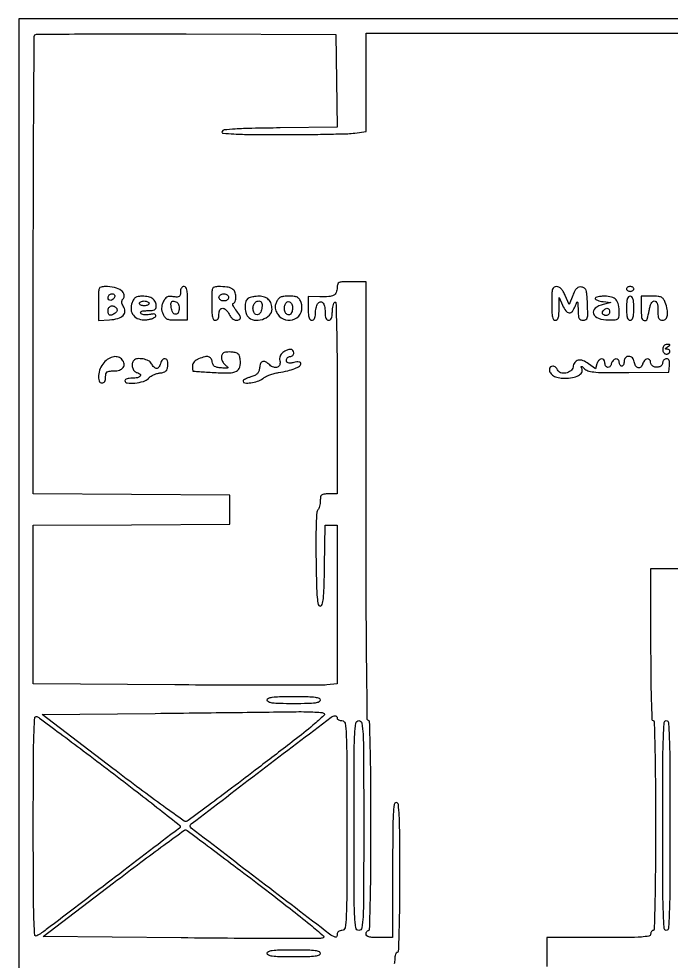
# Model space of a CAD drawing. Extents: x 0 to 1316, y 0 to 1875.
# Drawn here: x 0 to 270.5, y 1484.3 to 1875 of the extents above; entities that cross this region are included whole.
import ezdxf

# ---------------------------------------------------------------- set-up
doc = ezdxf.new("R2010")
doc.units = 0

msp = doc.modelspace()

# ---------------------------------------------------------------- linework, layer by layer
for points in [[(800.134204, 105.25, -0.000001), (792.412354, 142.427477)], [(727.514282, 446.536164, 0.000002), (714.449329, 385.963021, 0.000161)], [(155.828721, 1483.272367, 0.048068), (156, 1485.049904, -0.032174), (156.072795, 1486.180004, -0.049582), (156.29375, 1487.133409, -0.063856), (156.615877, 1487.792913, -0.252388), (157, 1488, 0.402692), (157.471089, 1488.452841, 0.001812), (157.741935, 1496, 0.005825), (157.940164, 1505.623046, 0.002237), (158, 1519, 0.001325), (157.953483, 1536.548845, 0.010762), (157.737903, 1544.583333, 0.015147), (157.372707, 1549.217535, 0.382656), (156.5, 1550, 0.377872), (155.636671, 1549.238865, 0.018035), (155.263393, 1545.083333, 0.011896), (155.046945, 1537.805105, 0.001485), (155, 1522), (155, 1494), (149.5, 1494, -0.01212), (146.752068, 1494.066617, -0.054498), (145.166667, 1494.318182, -0.118311), (144.316753, 1494.784456, -0.211442), (144, 1495.5, -0.064853), (144.074694, 1496.073457, -0.082425), (144.29375, 1496.559375, -0.098894), (144.618646, 1496.884432, -0.148195), (145, 1497, 0.406379), (145.478754, 1497.466082, 0.000959), (145.744253, 1508.125, 0.004186), (145.940979, 1521.58663, 0.00156), (146, 1540.5, 0.00156), (145.940979, 1559.41337, 0.004186), (145.744253, 1572.875, 0.000959), (145.478754, 1583.533918, 0.406379), (145, 1584, -0.410729), (144.510578, 1584.483626, -0.000231), (144.252747, 1607, -0.002022), (144.057966, 1635.045536, -0.000725), (144, 1675), (144, 1766), (138, 1766, 0.007442), (134.267171, 1765.944437, 0.08939), (132.864507, 1765.648292, 0.222264), (132.216878, 1764.948915, 0.07755), (132, 1763.559017, -0.094464), (131.622756, 1761.580066, -0.179045), (130.553701, 1760.388053, -0.106285), (128.501747, 1759.81216, -0.022757), (124.781482, 1759.751381), (120, 1759.890898), (120, 1754.945449, 0.014315), (120.069563, 1752.516279, 0.059378), (120.325827, 1751.074242, 0.123215), (120.794001, 1750.292649, 0.199048), (121.5, 1750, 0.146677), (122.135326, 1750.190473, 0.12175), (122.616203, 1750.710885, 0.084983), (122.914833, 1751.571295, 0.039757), (123.015313, 1752.75, -0.027532), (123.085351, 1753.903962, -0.024069), (123.282537, 1755.097009, -0.0248), (123.566685, 1756.158663, -0.06346), (123.903509, 1756.878115, -0.178402), (124.942491, 1757.673042, -0.292295), (125.974147, 1757.388921, -0.133131), (126.753647, 1755.849047, -0.051019), (127, 1753.440983, 0.026284), (127.082622, 1751.870361, 0.076643), (127.35898, 1750.823497, 0.129215), (127.832658, 1750.223262, 0.162841), (128.5, 1750, 0.162841), (129.167342, 1750.223262, 0.129215), (129.64102, 1750.823497, 0.076643), (129.917378, 1751.870361, 0.026284), (130, 1753.440983, -0.026918), (130.073414, 1754.803639, -0.033489), (130.29375, 1756.052725, -0.035556), (130.613307, 1757.04134, -0.159713), (131, 1757.5, -0.576928), (131.481861, 1757.241128, -0.001474), (131.747616, 1747.851806, -0.004699), (131.942395, 1735.64153, -0.001638), (132, 1718.059017), (132, 1678), (128.5, 1678, 0.0213), (126.472959, 1677.91361, 0.148465), (125.5625, 1677.55, 0.188031), (125.121347, 1676.787194, 0.038171), (125, 1675.2, -0.032831), (124.92461, 1674.05309, -0.032523), (124.699724, 1672.922224, -0.034321), (124.371165, 1671.962806, -0.097014), (123.977785, 1671.377785, 0.184061), (123.524505, 1670.366435, 0.005161), (123.296249, 1665.511431, 0.008776), (123.176116, 1659.224984, 0.003892), (123.227785, 1650.927785, 0.002332), (123.42837, 1640.187959, 0.016909), (123.723297, 1635.033333, 0.031205), (124.165692, 1632.171263, 0.352345), (125, 1631.5, 0.340029), (125.820354, 1632.130823, 0.038572), (126.274056, 1634.587363, 0.019497), (126.572481, 1639.065771, 0.002795), (126.774179, 1648.25), (127.048358, 1665), (129.524179, 1665), (132, 1665), (132, 1632.105035), (132, 1599.210071), (127.75, 1598.800343, -0.023713), (124.586388, 1598.646176, -0.000418), (107.490625, 1598.638657, -0.001051), (87.571808, 1598.688394, -0.0007), (64.75, 1598.825287), (6, 1599.25996), (6, 1632.118763), (6, 1664.977565), (46.75, 1665.238783), (87.5, 1665.5), (87.5, 1671.5), (87.5, 1677.5), (46.75, 1677.761217), (6, 1678.022435), (6, 1772.844551, -0.000666), (6.048489, 1809.250162, -0.001099), (6.198038, 1840.010708, -0.000069), (6.397183, 1867.679002, -0.197007), (6.674173, 1868.340839, -0.197021), (7.330945, 1868.615688, -0.00016), (25.385081, 1868.741331, -0.001676), (45.575114, 1868.807725, -0.001021), (69.424173, 1868.757506), (131.5, 1868.5), (131.771529, 1849.268149), (132.043058, 1830.036299), (108.354306, 1829.768149, 0.002438), (96.673998, 1829.578962, 0.010457), (89.719181, 1829.286792, 0.008819), (85.078868, 1828.912273, 0.296039), (84.249443, 1828.25, 0.483166), (84.689584, 1827.576484, 0.010471), (89.174813, 1827.258193, 0.01048), (96.303291, 1827.051805, 0.001996), (109.277095, 1827, 0.002303), (119.360284, 1827.046444, 0.002981), (128.609626, 1827.186803, 0.002253), (136.356736, 1827.385493, 0.026524), (139.360429, 1827.635924), (144, 1828.271848), (144, 1848.635924), (144, 1869), (288.5, 1869)], [(274, 1647), (268, 1647), (262, 1647), (262, 1615.5, 0.002198), (262.059791, 1601.901605, 0.005735), (262.257937, 1592.125, 0.001759), (262.5285, 1584.453564, 0.402902), (263, 1584, -0.406379), (263.478754, 1583.533918, -0.000959), (263.744253, 1572.875, -0.004186), (263.940979, 1559.41337, -0.00156), (264, 1540.5, -0.00156), (263.940979, 1521.58663, -0.004186), (263.744253, 1508.125, -0.000959), (263.478754, 1497.466082, -0.406379), (263, 1497, 0.148195), (262.618646, 1496.884432, 0.098894), (262.29375, 1496.559375, 0.082425), (262.074694, 1496.073457, 0.064853), (262, 1495.5, -0.362199), (261.30133, 1494.662043, -0.027792), (258.166667, 1494.267442, -0.015407), (252.527554, 1494.048294, -0.002008), (240.5, 1494), (219, 1494), (219, 1488), (219, 1482)], [(636.871646, 33.320935, 0.000003), (624.372119, 93.683216, 0.000117)]]:
    msp.add_lwpolyline(points, format="xyb")
msp.add_lwpolyline([(1316, 0), (1316, 937.5), (1316, 1875), (658, 1875), (0, 1875), (0, 937.5), (0, 0)])
for points in [[(33, 1756.945209), (33, 1749.890418), (37.647567, 1750.195209, 0.049239), (41.093164, 1750.765, 0.131669), (43.230172, 1752.00027, 0.203423), (43.939519, 1753.758447, 0.135918), (43.314375, 1755.868214, -0.044292), (42.878041, 1756.727791, -0.07698), (42.697943, 1757.505591, -0.097079), (42.777971, 1758.171122, -0.118595), (43.104452, 1758.704452, 0.240419), (43.693472, 1760.521248, 0.200004), (42.614234, 1762.269085, 0.102851), (39.7256, 1763.55162, 0.052022), (35.75, 1763.986345, 0.064737), (34.104484, 1763.780701, 0.240701), (33.346968, 1763.108174, 0.088128), (33.048358, 1761.608469, 0.005185)], [(67, 1761.673193, -0.04709), (66.882557, 1760.428945, -0.206861), (66.477579, 1759.832121, -0.155287), (65.678669, 1759.620852, -0.024041), (64.028377, 1759.782527, 0.038109), (62.43379, 1759.893607, 0.119242), (61.397985, 1759.635738, 0.123659), (60.616297, 1758.939807, 0.04247), (59.867862, 1757.609334, 0.037614), (59.361133, 1756.231136, 0.066124), (59.185899, 1755.031814, 0.068035), (59.331559, 1753.851946, 0.042233), (59.801762, 1752.535741, 0.0606), (60.595335, 1751.23725, 0.126716), (61.532351, 1750.526288, 0.086187), (62.939208, 1750.20423, 0.018293), (65.462277, 1750.162564), (70, 1750.253646), (70, 1757.126823, 0.008682), (69.938532, 1760.666715, 0.045067), (69.69544, 1762.604471, 0.104654), (69.234379, 1763.627503, 0.239113), (68.5, 1764, 0.136907), (67.893094, 1763.830647, 0.113975), (67.411165, 1763.362199, 0.089387), (67.102775, 1762.621063, 0.054055)], [(80, 1757, 0.008455), (80.061101, 1753.386832, 0.044348), (80.303571, 1751.416667, 0.103378), (80.764111, 1750.377357, 0.241448), (81.5, 1750, 0.140575), (82.11998, 1750.177821, 0.118484), (82.6, 1750.666667, 0.088208), (82.90137, 1751.456621, 0.04716), (83, 1752.5, -0.046972), (83.098957, 1753.551039, -0.08998), (83.402144, 1754.339205, -0.120808), (83.888335, 1754.823694, -0.13664), (84.521439, 1755, -0.1326), (85.186674, 1754.820422, -0.056806), (85.930559, 1754.265625, -0.050694), (86.633475, 1753.456368, -0.046624), (87.181954, 1752.5, 0.05602), (87.754356, 1751.543894, 0.055346), (88.526775, 1750.734375, 0.060448), (89.372764, 1750.183105, 0.114691), (90.160515, 1750, 0.09924), (91.453272, 1750.259138, 0.317155), (91.89603, 1750.963949, 0.133792), (91.482821, 1752.213557, 0.020293), (89.92742, 1754.365141, -0.023838), (89.206646, 1755.377217, -0.05216), (88.778731, 1756.22601, -0.105969), (88.694081, 1756.780163, -0.396872), (88.92742, 1757, 0.237952), (89.338662, 1757.207458, 0.070174), (89.68493, 1757.84699, 0.053709), (89.921739, 1758.779028, 0.035389), (90, 1759.883369, 0.106575), (89.583953, 1761.813096, 0.1591), (88.429282, 1763.077032, 0.100257), (86.294616, 1763.772948, 0.02759), (82.75, 1763.986345, 0.064283), (81.104775, 1763.782248, 0.240477), (80.347727, 1763.113151, 0.088725), (80.048599, 1761.6223, 0.005257)], [(221, 1757, 0.008455), (221.061101, 1753.386832, 0.044348), (221.303571, 1751.416667, 0.103378), (221.764111, 1750.377357, 0.241448), (222.5, 1750, 0.19507), (223.202524, 1750.284924, 0.122315), (223.67763, 1751.04819, 0.060851), (223.948575, 1752.443455, 0.015504), (224.039142, 1754.75), (224.078284, 1759.5), (225.490868, 1756.25, 0.053988), (226.813572, 1753.92845, 0.215591), (228.199749, 1753.13411, 0.256437), (229.533129, 1753.707898, 0.071635), (230.700578, 1755.75, -0.006446), (231.421995, 1757.508993, -0.568448), (231.652846, 1757.540326, -0.160971), (231.809788, 1757.113963, -0.002119), (231.893619, 1754.25, 0.016023), (232.02562, 1751.939523, 0.09519), (232.357009, 1750.782385, 0.182043), (232.987463, 1750.204496, 0.095736), (234.04569, 1750, 0.127264), (235.147158, 1750.28497, 0.205519), (235.731061, 1751.038769, 0.06821), (235.923336, 1752.668105, 0.006259), (235.79569, 1756.75, 0.008069), (235.561475, 1760.654431, 0.063634), (235.19622, 1762.427595, 0.154456), (234.52165, 1763.339814, 0.122061), (233.378004, 1763.802777, 0.099402), (232.267623, 1763.740057, 0.12755), (231.377012, 1763.243863, 0.082397), (230.579009, 1762.181709, 0.023479), (229.710538, 1760.302777), (228.165068, 1756.5), (226.569114, 1760.25, 0.029129), (225.741475, 1761.917926, 0.061004), (224.877039, 1763.077242, 0.082807), (223.96268, 1763.76229, 0.120011), (222.98658, 1764, 0.144515), (221.925453, 1763.686759, 0.182017), (221.320949, 1762.869089, 0.062594), (221.054601, 1761.124495, 0.006619)], [(252, 1763, 0.148195), (252.115568, 1762.618646, 0.098894), (252.440625, 1762.29375, 0.082425), (252.926543, 1762.074694, 0.064853), (253.5, 1762, 0.064853), (254.073457, 1762.074694, 0.082425), (254.559375, 1762.29375, 0.098894), (254.884432, 1762.618646, 0.148195), (255, 1763, 0.148195), (254.884432, 1763.381354, 0.098894), (254.559375, 1763.70625, 0.082425), (254.073457, 1763.925306, 0.064853), (253.5, 1764, 0.064853), (252.926543, 1763.925306, 0.082425), (252.440625, 1763.70625, 0.098894), (252.115568, 1763.381354, 0.148195)], [(39.770833, 1759.8125, -0.113253), (39.122932, 1758.749304, -0.165501), (38.153639, 1758.257027, -0.244413), (37.346973, 1758.540134, -0.190724), (37, 1759.416667, -0.099038), (37.120875, 1760.020927, -0.097945), (37.465104, 1760.534896, -0.097945), (37.979073, 1760.879125, -0.099038), (38.583333, 1761, -0.077096), (39.158616, 1760.910766, -0.119977), (39.585286, 1760.651172, -0.144529), (39.795817, 1760.264262, -0.134046)], [(46.948681, 1757.365021, 0.111083), (46.536888, 1754.485876, 0.151011), (47.501937, 1752.062342, 0.14525), (49.70475, 1750.543633, 0.100294), (52.732953, 1750.193227, 0.030928), (54.145802, 1750.401782, 0.039806), (55.403993, 1750.77445, 0.044441), (56.356486, 1751.242044, 0.178937), (56.753058, 1751.741071, 0.183111), (56.730126, 1752.252127, 0.232711), (56.375572, 1752.554703, 0.091806), (55.573482, 1752.607784, 0.020098), (54.201637, 1752.390327, -0.034884), (52.982103, 1752.233796, -0.049253), (51.888298, 1752.278132, -0.059526), (51.035586, 1752.50301, -0.161498), (50.562263, 1752.899256, -0.268867), (50.549187, 1753.36181, -0.179008), (50.95854, 1753.720466, -0.071081), (51.916168, 1753.937927, -0.020346), (53.440983, 1754, 0.022671), (55.226103, 1754.080983, 0.094675), (56.255692, 1754.376439, 0.164561), (56.801257, 1754.931963, 0.113016), (57, 1755.8, 0.107687), (56.611169, 1757.584436, 0.127876), (55.525135, 1758.917956, 0.10419), (53.728177, 1759.731941, 0.054478), (51.275249, 1760, 0.034881), (49.536899, 1759.87858, 0.102244), (48.411971, 1759.476536, 0.115004), (47.614681, 1758.694046, 0.050654)], [(87, 1759.5, -0.130775), (86.846791, 1758.924246, -0.10214), (86.416667, 1758.4375, -0.08892), (85.769411, 1758.111864, -0.072314), (85, 1758, -0.072314), (84.230589, 1758.111864, -0.08892), (83.583333, 1758.4375, -0.10214), (83.153209, 1758.924246, -0.130775), (83, 1759.5, -0.130775), (83.153209, 1760.075754, -0.10214), (83.583333, 1760.5625, -0.08892), (84.230589, 1760.888136, -0.072314), (85, 1761, -0.072314), (85.769411, 1760.888136, -0.08892), (86.416667, 1760.5625, -0.10214), (86.846791, 1760.075754, -0.130775)], [(95.125, 1759.098416, 0.177112), (94.148284, 1757.828367, 0.072174), (93.793937, 1755.64498, 0.068445), (94.077114, 1753.29423, 0.109475), (94.997445, 1751.503079, 0.186269), (97.52118, 1750.092219, 0.111731), (100.988763, 1750.374063, 0.115377), (103.91715, 1752.103167, 0.20471), (105, 1754.63717, 0.083135), (104.631245, 1756.839644, 0.112409), (103.569784, 1758.549153, 0.113562), (101.882417, 1759.619086, 0.08614), (99.714816, 1759.984687, 0.023862), (98.383157, 1759.914741, 0.022643), (97.040446, 1759.718029, 0.023265), (95.870486, 1759.435104, 0.070326)], [(106.836711, 1757.540964, 0.043316), (106.354007, 1756.180487, 0.09096), (106.27253, 1755.065567, 0.08452), (106.592021, 1753.942293, 0.033585), (107.381202, 1752.540964, 0.179729), (110.576857, 1750.18593, 0.187702), (114.466109, 1750.543385, 0.189759), (117.061915, 1753.426542, 0.182295), (117.051319, 1757.365021, 0.053061), (116.34536, 1758.757056, 0.129301), (115.501042, 1759.525295, 0.097816), (114.232432, 1759.89844, 0.022769), (112.003312, 1760, 0.024123), (109.841214, 1759.895625, 0.087156), (108.517714, 1759.528838, 0.115441), (107.602177, 1758.797391, 0.059901)], [(239, 1759.063358, 0.254212), (239.210334, 1758.676396, 0.047046), (239.954688, 1758.287914, 0.040288), (241.004966, 1757.955574, 0.026792), (242.25, 1757.738832), (245.5, 1757.350947), (242.313928, 1756.563259, 0.101273), (238.97732, 1754.975184, 0.326254), (238.305881, 1752.757396, 0.237142), (240.318144, 1750.812551, 0.075815), (244.553284, 1750.166667, 0.012479), (247.327058, 1750.235907, 0.136049), (248.377255, 1750.584341, 0.211589), (248.869525, 1751.36435, 0.036505), (249, 1753.149075, 0.049564), (248.677247, 1756.397015, 0.131776), (247.650681, 1758.468301, 0.146484), (245.806559, 1759.618619, 0.066804), (242.964816, 1760, 0.022283), (241.445269, 1759.932248, 0.035733), (240.164665, 1759.724862, 0.040442), (239.242436, 1759.42657, 0.303083)], [(252, 1755, 0.014068), (252.069243, 1752.539511, 0.058865), (252.325, 1751.083333, 0.122766), (252.79299, 1750.295059, 0.200296), (253.5, 1750, 0.200296), (254.20701, 1750.295059, 0.122766), (254.675, 1751.083333, 0.058865), (254.930757, 1752.539511, 0.014068), (255, 1755, 0.014068), (254.930757, 1757.460489, 0.058865), (254.675, 1758.916667, 0.122766), (254.20701, 1759.704941, 0.200296), (253.5, 1760, 0.200296), (252.79299, 1759.704941, 0.122766), (252.325, 1758.916667, 0.058865), (252.069243, 1757.460489, 0.014068)], [(258, 1755, 0.033832), (258.262148, 1751.130151, 0.2952), (259.331495, 1749.884458, 0.404956), (260.535517, 1750.514675, 0.04014), (261.384009, 1754, -0.025649), (261.751071, 1755.723396, -0.056997), (262.242014, 1756.970589, -0.085011), (262.834358, 1757.736191, -0.187835), (263.511818, 1758, -0.179213), (264.189075, 1757.749198, -0.127), (264.656989, 1757.078039, -0.068782), (264.923353, 1755.88031, -0.020373), (265, 1754, 0.017388), (265.074821, 1751.849164, 0.098846), (265.375, 1750.75, 0.184152), (265.978414, 1750.195784, 0.094959), (267, 1750, 0.21571), (268.297489, 1750.587081, 0.147049), (268.981281, 1752.082113, 0.086102), (268.898774, 1754.451165, 0.039202), (268.024751, 1757.4349, 0.058406), (267.310108, 1758.807597, 0.135246), (266.432881, 1759.55439, 0.091418), (265.068341, 1759.908728, 0.017936), (262.524751, 1760), (258, 1760)], [(40.569098, 1754.888197, -0.123544), (40.725209, 1754.397018, -0.099558), (40.649564, 1753.846576, -0.089711), (40.35273, 1753.320824, -0.078477), (39.878115, 1752.903509, -0.036271), (38.477393, 1752.152598, -0.198442), (37.636427, 1752.129217, -0.250731), (37.147179, 1752.692171, -0.056091), (37, 1754, -0.147812), (37.377539, 1755.249192, -0.187113), (38.355732, 1755.938493, -0.179909), (39.574433, 1755.801294, -0.138146)], [(54, 1757, -0.191087), (53.848523, 1756.618118, -0.088204), (53.4125, 1756.29375, -0.068025), (52.765418, 1756.073693, -0.048028), (52, 1756, -0.048028), (51.234582, 1756.073693, -0.068025), (50.5875, 1756.29375, -0.088204), (50.151477, 1756.618118, -0.191087), (50, 1757, -0.191087), (50.151477, 1757.381882, -0.088204), (50.5875, 1757.70625, -0.068025), (51.234582, 1757.926307, -0.048028), (52, 1758, -0.048028), (52.765418, 1757.926307, -0.068025), (53.4125, 1757.70625, -0.088204), (53.848523, 1757.381882, -0.191087)], [(66.5, 1754.986305, -0.108666), (66.084479, 1753.096961, -0.321193), (64.992195, 1752.476972, -0.252579), (63.795387, 1753.29596, -0.090717), (63.17511, 1755.337747, -0.023587), (63.076401, 1756.81264, -0.141561), (63.273257, 1757.547922, -0.2352), (63.769485, 1757.863158, -0.073682), (64.67511, 1757.824052, -0.098159), (65.453377, 1757.507825, -0.104798), (66.031168, 1756.924143, -0.089561), (66.382921, 1756.075293, -0.053602)], [(100.816422, 1755.327119, -0.07398), (100.301908, 1753.435146, -0.163573), (99.307921, 1752.341045, -0.277929), (98.236388, 1752.376572, -0.158577), (97.393537, 1753.416842, -0.092414), (97.096345, 1755.030756, -0.109158), (97.433941, 1756.542895, -0.128024), (98.314647, 1757.606139, -0.157371), (99.535038, 1758, -0.11555), (100.242712, 1757.834243, -0.16744), (100.689751, 1757.381298, -0.108063), (100.879784, 1756.576017, -0.033585)], [(113.5, 1755, -0.050064), (113.407308, 1754.076578, -0.056662), (113.132967, 1753.229739, -0.064911), (112.729077, 1752.579954, -0.141756), (112.250526, 1752.250175, -0.243271), (111.237026, 1752.409078, -0.134073), (110.436755, 1753.416197, -0.098804), (110.106155, 1754.983229, -0.094621), (110.393537, 1756.583158, -0.154883), (111.218381, 1757.616347, -0.271668), (112.276661, 1757.679078, -0.18325), (113.181218, 1756.682423, -0.093904)], [(245, 1753.5, -0.099038), (244.885486, 1752.927543, -0.097945), (244.559375, 1752.440625, -0.097945), (244.072457, 1752.114514, -0.099038), (243.5, 1752, -0.103678), (242.569797, 1752.19498, -0.206496), (242.066255, 1752.735179, -0.193059), (242.095775, 1753.503522, -0.091649), (242.666667, 1754.333333, -0.091649), (243.496478, 1754.904225, -0.193059), (244.264821, 1754.933745, -0.206496), (244.80502, 1754.430203, -0.103678)], [(267, 1738, 0.072314), (267.111864, 1737.230589, 0.08892), (267.4375, 1736.583333, 0.10214), (267.924246, 1736.153209, 0.130775), (268.5, 1736, 0.064853), (269.073457, 1736.074694, 0.082425), (269.559375, 1736.29375, 0.098894), (269.884432, 1736.618646, 0.148195), (270, 1737, 0.123684), (269.903888, 1737.382594, 0.099425), (269.632812, 1737.710748, 0.089546), (269.227511, 1737.934037, 0.07833), (268.75, 1738.015313, -0.066727), (268.295085, 1738.081977, -0.405416), (268.1875, 1738.269141, -0.167501), (268.378141, 1738.559769, -0.021149), (269, 1739, 0.011213), (269.830411, 1739.563444, 0.309569), (269.916542, 1739.798096, 0.327416), (269.728916, 1739.952739, 0.011938), (268.75, 1739.984687, 0.095184), (268.024788, 1739.851936, 0.119898), (267.466836, 1739.462388, 0.110073), (267.118751, 1738.830306, 0.071148)], [(35.25, 1732.396979, 0.082003), (33.732156, 1729.954694, 0.075983), (33.028497, 1727.088667, 0.10677), (33.307163, 1724.846553, 0.318787), (34.5, 1724, 0.140575), (35.11998, 1724.177821, 0.118484), (35.6, 1724.666667, 0.088208), (35.90137, 1725.456621, 0.04716), (36, 1726.5, -0.050044), (36.135987, 1727.855285, -0.186049), (36.589301, 1728.565798, -0.136666), (37.503161, 1728.913283, -0.022931), (39.393011, 1729, 0.076556), (41.752178, 1729.363347, 0.15556), (43.269787, 1730.433717, 0.204191), (43.65082, 1731.957505, 0.134531), (42.894808, 1733.626748, 0.139041), (41.324001, 1734.705463, 0.121835), (39.334281, 1734.870944, 0.101346), (37.200064, 1734.063965, 0.072021)], [(84.71406, 1736.380727, 0.139294), (84.104706, 1735.287735, 0.109074), (84.084939, 1733.924055, 0.095165), (84.664607, 1732.52403, 0.080549), (85.75, 1731.34261, -0.023224), (86.668349, 1730.54778, -0.488116), (86.637829, 1730.234965, -0.155929), (86.105456, 1730.095632, -0.005733), (84, 1730.232368, -0.028007), (82.21405, 1730.470068, -0.098936), (81.146869, 1730.903192, -0.136873), (80.519378, 1731.624484, -0.075853), (80.180449, 1732.75, 0.101551), (79.66896, 1734.180077, 0.203145), (78.712165, 1734.869029, 0.119978), (77.134044, 1734.84443, 0.027237), (74.5651, 1734.024751, 0.053729), (73.501327, 1733.483487, 0.071461), (72.687134, 1732.768363, 0.080559), (72.176785, 1731.929651, 0.096768), (72, 1731.024751, 0.011565), (72.018068, 1730.243713, 0.018147), (72.073437, 1729.574508, 0.012667), (72.150973, 1729.040449, 0.290824), (72.25, 1728.931021, 0.050251), (72.450904, 1728.896782, 0.000169), (74.937369, 1728.727331, 0.000932), (77.752775, 1728.541688, 0.000584), (81.047427, 1728.334472, 0.017552), (87.231738, 1728.170282, 0.113657), (90.244898, 1728.891385, 0.220397), (91.625654, 1730.613952, 0.089237), (91.822258, 1733.689528, 0.044837), (91.519198, 1735.156092, 0.13346), (90.980037, 1736.018475, 0.125439), (90.055934, 1736.519874, 0.037495), (88.46406, 1736.797393, 0.023563), (87.249413, 1736.85882, 0.028525), (86.110172, 1736.797672, 0.029193), (85.179428, 1736.638837, 0.140413)], [(109.535393, 1736.649538, 0.063754), (108.783755, 1735.936989, 0.080819), (108.306121, 1735.109444, 0.083024), (108.12337, 1734.191451, 0.071778), (108.233755, 1733.214121, -0.143033), (108.187482, 1731.582989, -0.220076), (107.245506, 1730.563185, -0.180606), (105.679369, 1730.509218, -0.10353), (104.026642, 1731.47589, 0.050514), (102.346618, 1732.712752, 0.207143), (101.11932, 1732.867182, 0.234162), (100.267052, 1732.083699, 0.063292), (99.816422, 1730.25, -0.057515), (99.491814, 1728.860264, -0.105826), (98.882247, 1727.877613, -0.092887), (97.863048, 1727.150839, -0.036992), (96.25, 1726.543203, 0.02105), (95.00495, 1726.11896, 0.03087), (93.954688, 1725.634462, 0.031339), (93.187496, 1725.157099, 0.242476), (93, 1724.793203, 0.390089), (93.72515, 1724.005173, 0.053165), (96.171109, 1724.061848, 0.048714), (98.995038, 1724.713367, 0.08406), (101.115141, 1725.84917, -0.050657), (102.325742, 1726.605325, -0.023375), (104.030639, 1727.347041, -0.022869), (105.911801, 1727.966015, -0.029392), (107.691291, 1728.351599, 0.019145), (111.487517, 1729.093119, 0.036875), (114.44135, 1730.022736, 0.046059), (116.44021, 1731.039775, 0.257493), (117, 1732.054704, 0.241692), (116.7862, 1732.471165, 0.119276), (116.219961, 1732.700477, 0.065841), (115.28572, 1732.7153, 0.02515), (114, 1732.5, -0.021282), (112.475944, 1732.232661, -0.107617), (111.620553, 1732.304098, -0.208343), (111.167151, 1732.692658, -0.113344), (111, 1733.420545, -0.093889), (111.114219, 1734.023451, -0.096585), (111.440625, 1734.536035, -0.09906), (111.927654, 1734.879132, -0.104438), (112.5, 1735, 0.099038), (113.072457, 1735.114514, 0.097945), (113.559375, 1735.440625, 0.097945), (113.885486, 1735.927543, 0.099038), (114, 1736.5, 0.184173), (113.616918, 1737.504727, 0.204998), (112.68197, 1737.942458, 0.116772), (111.240144, 1737.651672, 0.05001)], [(251, 1733, -0.048028), (250.926307, 1732.234582, -0.068025), (250.70625, 1731.5875, -0.088204), (250.381882, 1731.151477, -0.191087), (250, 1731, -0.148195), (249.618646, 1731.115568, -0.098894), (249.29375, 1731.440625, -0.082425), (249.074694, 1731.926543, -0.064853), (249, 1732.5, 0.186435), (248.569545, 1733.614308, 0.258727), (247.576552, 1733.951295, 0.172186), (246.40856, 1733.282225, 0.113935), (245.683939, 1731.899384, -0.126016), (245.052198, 1730.760615, -0.269931), (244.121206, 1730.486541, -0.230131), (243.299918, 1731.169057, -0.10666), (243, 1732.559017, 0.193516), (242.566604, 1733.636878, 0.254732), (241.574187, 1733.951856, 0.167473), (240.407139, 1733.278381, 0.115449), (239.688523, 1731.916911), (239.143783, 1729.833822), (236.267288, 1731.960507, 0.064662), (233.95317, 1733.247329, 0.145064), (231.970121, 1733.426752, 0.189685), (230.55062, 1732.511275, 0.12098), (229.808471, 1730.665449, -0.195556), (228.864657, 1729.046229, -0.117333), (226.805726, 1728.118796, -0.125033), (224.6451, 1728.246744, -0.227946), (223.387326, 1729.433029, 0.13437), (222.605921, 1730.4968, 0.148952), (221.421791, 1730.962059, 0.201792), (220.423313, 1730.631635, 0.216536), (220, 1729.7, 0.140537), (220.441813, 1728.159178, 0.120298), (221.654196, 1726.976824, 0.088257), (223.628228, 1726.239745, 0.045356), (226.265741, 1726, 0.03961), (229.584474, 1726.263322, 0.080214), (232.066469, 1727.081541, 0.134708), (233.395191, 1728.310304, 0.234952), (233.534525, 1729.770625, -0.010646), (233.185303, 1730.742025, -0.510257), (233.288724, 1730.886947, -0.182788), (233.571246, 1730.782458, -0.003855), (234.706966, 1729.779235, 0.127626), (236.344774, 1728.932057, 0.036194), (239.203945, 1728.496639, 0.018978), (243.942915, 1728.30309, 0.003212), (253, 1728.335302), (269.5, 1728.5), (269.816422, 1731.25, 0.032073), (269.881185, 1732.532981, 0.103603), (269.695753, 1733.361603, 0.165427), (269.257497, 1733.827803, 0.122711), (268.566422, 1734, 0.089239), (267.968368, 1733.892403, 0.095091), (267.460137, 1733.583854, 0.099872), (267.120116, 1733.123793, 0.109785), (267, 1732.583333, -0.080979), (266.906399, 1732.009192, -0.067685), (266.632812, 1731.45473, -0.069), (266.227797, 1731.003358, -0.091774), (265.75, 1730.730641, -0.091111), (264.410745, 1730.522882, -0.109464), (263.176921, 1730.832516, -0.127296), (262.317219, 1731.582231, -0.151238), (262, 1732.606989, 0.199465), (261.562758, 1733.659416, 0.253956), (260.5701, 1733.951182, 0.163001), (259.400256, 1733.258371, 0.114794), (258.6827, 1731.894644, -0.13116), (257.937125, 1730.582168, -0.269744), (256.835444, 1730.281522, -0.202611), (255.764869, 1731.112993, -0.091389), (255.180449, 1732.828328, 0.15733), (254.409533, 1734.391393, 0.192178), (252.932433, 1735.052387, 0.222881), (251.569525, 1734.48009, 0.185757)], [(47.666667, 1733.333333, 0.154535), (47.015275, 1732.078313, 0.107567), (47.083105, 1730.471852, 0.108234), (47.810877, 1729.046682, 0.158111), (48.988753, 1728.29269, -0.105708), (50.272082, 1727.646586, -0.429523), (50.336294, 1726.868699, -0.167021), (49.139787, 1726.198198, -0.044978), (46.940983, 1726, 0.032276), (45.81438, 1725.9272, 0.049716), (44.863914, 1725.70625, 0.064068), (44.206632, 1725.384097, 0.251914), (44, 1725, 0.386566), (44.9103, 1723.998526, 0.047295), (48.141199, 1723.995975, 0.045788), (51.645336, 1724.652613, 0.136364), (53.711045, 1725.91289, -0.060337), (54.613484, 1726.670444, -0.034661), (55.855744, 1727.362895, -0.034131), (57.220297, 1727.893706, -0.047749), (58.5, 1728.16289, 0.038878), (60.050395, 1728.460445, 0.121155), (60.97244, 1728.974346, 0.129793), (61.514979, 1729.833871, 0.047623), (61.816422, 1731.25, 0.100305), (61.654973, 1733.1363, 0.268312), (60.71375, 1734.033032, 0.289441), (59.536935, 1733.634459, 0.106645), (58.710251, 1732, -0.046625), (58.43184, 1731.234821, -0.05679), (58.029958, 1730.5875, -0.066984), (57.572332, 1730.145554, -0.159892), (57.128803, 1730, -0.141306), (56.647623, 1730.138758, -0.048214), (56.066863, 1730.5875, -0.043333), (55.487718, 1731.234684, -0.038009), (55, 1732, 0.157092), (53.734996, 1733.221155, 0.069178), (51.500547, 1733.956647, 0.069835), (49.181141, 1734.050424, 0.173295)], [(125, 1592.5, -0.298365), (124.492896, 1591.725845, -0.06897), (122.916667, 1591.284091, -0.029335), (119.929929, 1591.054031, -0.004556), (114, 1591, -0.004556), (108.070071, 1591.054031, -0.029335), (105.083333, 1591.284091, -0.06897), (103.507104, 1591.725845, -0.298365), (103, 1592.5, -0.298365), (103.507104, 1593.274155, -0.06897), (105.083333, 1593.715909, -0.029335), (108.070071, 1593.945969, -0.004556), (114, 1594, -0.004556), (119.929929, 1593.945969, -0.029335), (122.916667, 1593.715909, -0.06897), (124.492896, 1593.274155, -0.298365)], [(126.340464, 1587.134896, -0.552868), (126.529469, 1586.128684, -0.01177), (121.974183, 1582.110379, -0.010209), (114.216695, 1575.851406, -0.001801), (99.376345, 1564.455181, -0.001249), (88.247798, 1556.016754, -0.001988), (78.680392, 1548.859175, -0.000406), (70.233663, 1542.602856, -0.096912), (69.371025, 1542.193073, -0.22171), (68.504122, 1542.356296, -0.000818), (59.932383, 1548.528966, -0.003998), (50.223764, 1555.663303, -0.002474), (38.925621, 1564.193073), (9.680955, 1586.5), (56.590478, 1587.014861, 0.000097), (75.321325, 1587.224075, 0.000119), (92.804703, 1587.426908, 0.000098), (107.499725, 1587.603787, 0.000867), (114, 1587.694576, -0.006619), (118.155687, 1587.704804, -0.008637), (121.956261, 1587.598172, -0.006693), (125.120961, 1587.412168, -0.075881)], [(37.959858, 1562.945048, -0.001398), (49.090724, 1554.406339, -0.002298), (58.454977, 1547.112224, -0.000254), (66.765211, 1540.570684, -0.249843), (66.950701, 1540.14826, -0.213856), (66.554254, 1539.417829, -0.000061), (38.277465, 1517.830372, -0.000333), (11.365977, 1497.318783, -0.03327), (7.404633, 1494.70031, -0.555905), (6.577785, 1495.14899, -0.006983), (6.253277, 1502.367563, -0.00685), (6.045686, 1514.394051, -0.00089), (6, 1540.057299, -0.000858), (6.044889, 1566.20857, -0.007143), (6.254873, 1578.057798, -0.007585), (6.587019, 1585.093057, -0.506349), (7.459858, 1585.653778, -0.06806), (8.512762, 1585.075399, -0.000443), (17.021424, 1578.752006, -0.001766), (26.723106, 1571.475222, -0.001126)], [(132, 1585, 0.191087), (132.151477, 1584.618118, 0.088204), (132.5875, 1584.29375, 0.068025), (133.234582, 1584.073693, 0.048028), (134, 1584, -0.366887), (135.25042, 1582.939759, -0.029582), (135.738506, 1578.3125, -0.010858), (135.964158, 1569.001337, -0.000629), (136, 1540.5, -0.000629), (135.964158, 1511.998663, -0.010858), (135.738506, 1502.6875, -0.029582), (135.25042, 1498.060241, -0.366887), (134, 1497, 0.071929), (133.208874, 1496.885598, 0.095897), (132.565789, 1496.552083, 0.108755), (132.148805, 1496.041155, 0.117497), (132, 1495.416667, -0.052378), (131.938844, 1494.834468, -0.095789), (131.75345, 1494.396354, -0.14599), (131.479067, 1494.170102, -0.196904), (131.16068, 1494.166667, -0.068766), (128.869259, 1495.464565, -0.000188), (100.478076, 1517.184662, -0.000069), (71.471566, 1539.399131, -0.215699), (71.046627, 1540.191594, -0.251678), (71.510334, 1541.214, -0.000126), (100.62148, 1563.419425, -0.000174), (129.568964, 1585.472541, -0.164121), (131.132603, 1586, -0.114535), (131.463474, 1585.9232, -0.100369), (131.745202, 1585.70625, -0.09367), (131.934269, 1585.381866, -0.085437)], [(143, 1540.5, -0.000629), (142.964158, 1511.998663, -0.010858), (142.738506, 1502.6875, -0.029582), (142.25042, 1498.060241, -0.366887), (141, 1497, -0.366887), (139.74958, 1498.060241, -0.029582), (139.261494, 1502.6875, -0.010858), (139.035842, 1511.998663, -0.000629), (139, 1540.5, -0.000629), (139.035842, 1569.001337, -0.010858), (139.261494, 1578.3125, -0.029582), (139.74958, 1582.939759, -0.366887), (141, 1584, -0.366887), (142.25042, 1582.939759, -0.029582), (142.738506, 1578.3125, -0.010858), (142.964158, 1569.001337, -0.000629)], [(270, 1540.5, -0.000914), (269.954622, 1515.684722, -0.007703), (269.741379, 1504.5, -0.008276), (269.401416, 1497.842475, -0.394558), (268.5, 1497, -0.394558), (267.598584, 1497.842475, -0.008276), (267.258621, 1504.5, -0.007703), (267.045378, 1515.684722, -0.000914), (267, 1540.5, -0.000914), (267.045378, 1565.315278, -0.007703), (267.258621, 1576.5, -0.008276), (267.598584, 1583.157525, -0.394558), (268.5, 1584, -0.394558), (269.401416, 1583.157525, -0.008276), (269.741379, 1576.5, -0.007703), (269.954622, 1565.315278, -0.000914)], [(98.923035, 1516.49648, -0.002168), (112.46996, 1506.093218, -0.008321), (120.761498, 1499.444729, -0.005782), (126.316879, 1494.726737, -0.572419), (126.162476, 1493.89994, -0.086513), (124.809263, 1493.662363, -0.000299), (108.183862, 1493.652415, -0.001613), (89.343222, 1493.713179, -0.00101), (67.293224, 1493.89994), (10.086449, 1494.5), (39.293224, 1516.734317, -0.001658), (50.545959, 1525.241925, -0.002713), (60.143924, 1532.36744, -0.000364), (68.699443, 1538.637751, -0.238054), (69.260559, 1538.730798, -0.085091), (69.819572, 1538.444829, -0.000151), (78.287642, 1532.101359, -0.001131), (87.787924, 1524.94655, -0.000699)], [(125, 1487.5, -0.298365), (124.492896, 1486.725845, -0.06897), (122.916667, 1486.284091, -0.029335), (119.929929, 1486.054031, -0.004556), (114, 1486, -0.004556), (108.070071, 1486.054031, -0.029335), (105.083333, 1486.284091, -0.06897), (103.507104, 1486.725845, -0.298365), (103, 1487.5, -0.298365), (103.507104, 1488.274155, -0.06897), (105.083333, 1488.715909, -0.029335), (108.070071, 1488.945969, -0.004556), (114, 1489, -0.004556), (119.929929, 1488.945969, -0.029335), (122.916667, 1488.715909, -0.06897), (124.492896, 1488.274155, -0.298365)]]:
    msp.add_lwpolyline(points, format="xyb", close=True)

doc.saveas('drawing.dxf')
